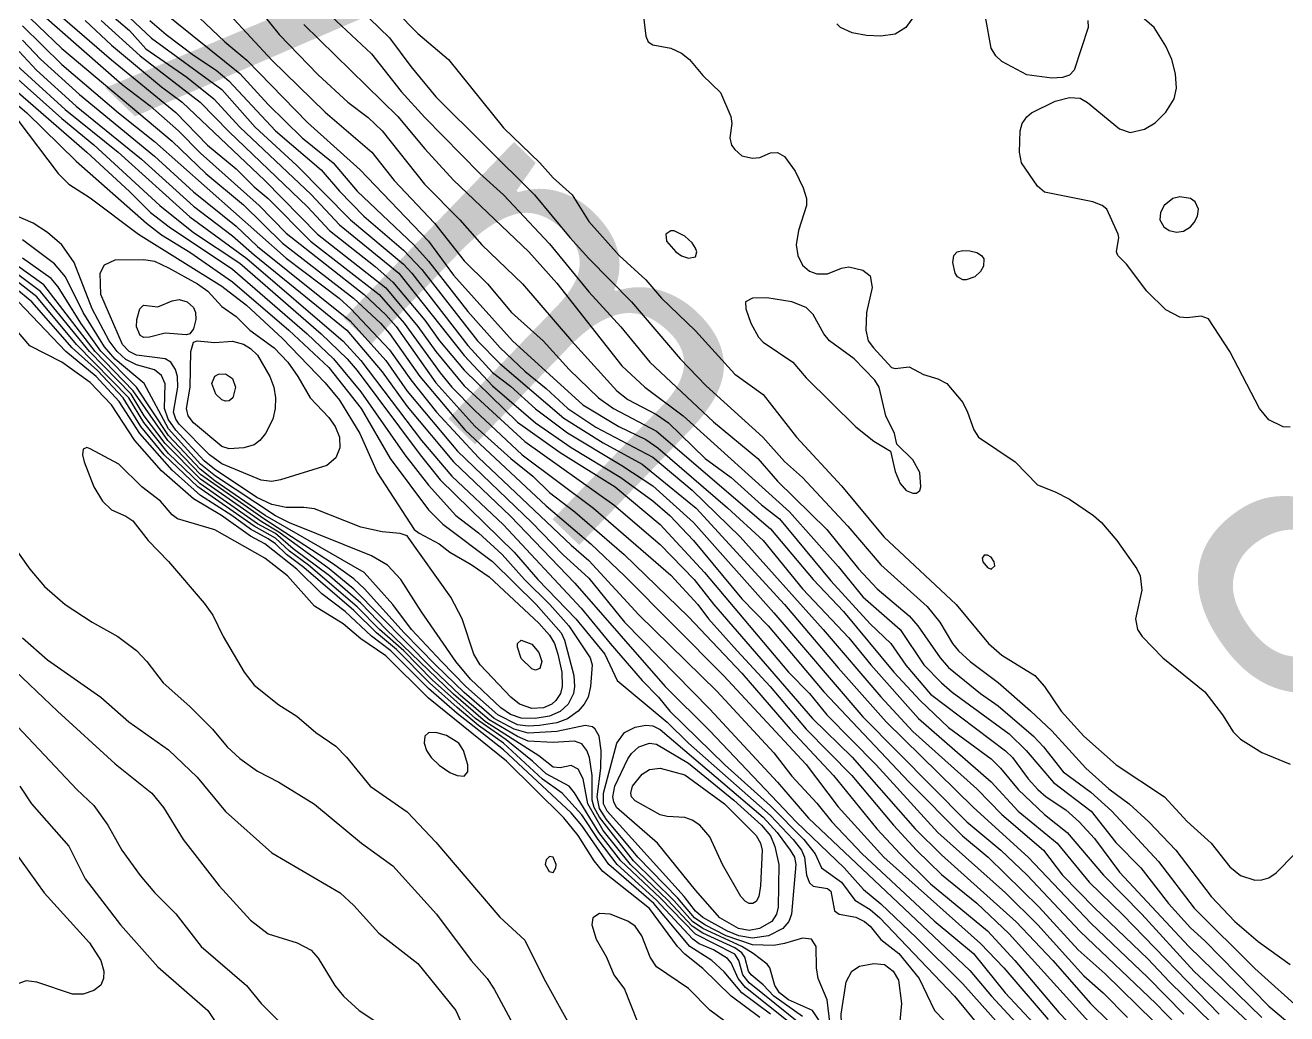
# Model space of a CAD drawing. Extents: x 474277 to 475042, y 254928 to 255625.
# Drawn here: x 474914.33 to 474941.49, y 255335.44 to 255356.73 of the extents above; entities that cross this region are included whole.
import ezdxf

# ---------------------------------------------------------------- set-up
doc = ezdxf.new("R2010")
doc.units = 0
doc.header["$MEASUREMENT"] = 0
doc.layers.add('BaseMapV2_DTM_export_MonNov09090547073261 — entities', color=1, linetype='CONTINUOUS')
doc.styles.get("Standard").update_dxf_attribs({"font": 'romans.shx'})

msp = doc.modelspace()

# ---------------------------------------------------------------- linework, layer by layer
at = {"layer": 'BaseMapV2_DTM_export_MonNov09090547073261 — entities', "color": 15, "linetype": 'Continuous', "true_color": 0xb7484b}
for points in [[(474915.505, 255357.906, 84.5), (474917.047, 255356.449, 84.5), (474918.563, 255355.344, 84.5), (474919.274, 255354.532, 84.5), (474920.174, 255353.706, 84.5), (474921.331, 255352.538, 84.5), (474922.474, 255351.58, 84.5), (474922.65, 255351.388, 84.5), (474923.854, 255349.83, 84.5), (474924.391, 255349.251, 84.5), (474924.774, 255348.959, 84.5), (474925.311, 255348.471, 84.5), (474926.001, 255347.951, 84.5), (474927.176, 255347.248, 84.5), (474927.841, 255346.807, 84.5), (474928.713, 255346.021, 84.5), (474930.448, 255344.073, 84.5), (474932.365, 255341.84, 84.5), (474934.603, 255339.58, 84.5), (474935.33, 255338.967, 84.5), (474935.897, 255338.43, 84.5), (474937.042, 255337.218, 84.5), (474938.674, 255335.669, 84.5), (474939.113, 255335.21, 84.5)], [(474913.579, 255357.698, 86), (474915.113, 255356.223, 86), (474917.49, 255354.23, 86), (474918.212, 255353.535, 86), (474919.023, 255352.862, 86), (474919.867, 255352.038, 86), (474921.393, 255350.851, 86), (474921.976, 255350.315, 86), (474922.167, 255350.09, 86), (474922.82, 255349.164, 86), (474923.79, 255348.014, 86), (474925.541, 255346.379, 86), (474926.505, 255345.561, 86), (474927.229, 255344.871, 86), (474929.36, 255342.724, 86), (474931.138, 255340.81, 86), (474931.828, 255339.903, 86), (474932.812, 255338.813, 86), (474934.895, 255336.954, 86), (474935.401, 255336.436, 86), (474936.352, 255335.323, 86)], [(474914.231, 255357.675, 85.5), (474916.186, 255355.983, 85.5), (474917.567, 255354.85, 85.5), (474918.251, 255354.148, 85.5), (474918.87, 255353.636, 85.5), (474919.253, 255353.249, 85.5), (474919.56, 255352.995, 85.5), (474920.467, 255352.078, 85.5), (474921.946, 255350.928, 85.5), (474922.483, 255350.315, 85.5), (474923.259, 255349.241, 85.5), (474923.511, 255348.934, 85.5), (474924.007, 255348.43, 85.5), (474925.029, 255347.478, 85.5), (474926.561, 255346.327, 85.5), (474928.225, 255344.89, 85.5), (474928.809, 255344.257, 85.5), (474929.041, 255343.95, 85.5), (474929.653, 255343.26, 85.5), (474930.368, 255342.494, 85.5), (474931.138, 255341.575, 85.5), (474932.125, 255340.577, 85.5), (474933.024, 255339.503, 85.5), (474933.515, 255338.969, 85.5), (474934.052, 255338.445, 85.5), (474934.819, 255337.823, 85.5), (474935.509, 255337.163, 85.5), (474937.426, 255335.049, 85.5)], [(474915.153, 255357.829, 84.75), (474916.57, 255356.61, 84.75), (474916.925, 255356.219, 84.75), (474917.805, 255355.605, 84.75), (474918.389, 255355.145, 84.75), (474918.949, 255354.532, 84.75), (474920.48, 255353.086, 84.75), (474921.094, 255352.427, 84.75), (474922.37, 255351.388, 84.75), (474923.777, 255349.617, 84.75), (474924.391, 255348.961, 84.75), (474925.313, 255348.168, 84.75), (474926.078, 255347.634, 84.75), (474927.151, 255346.988, 84.75), (474927.841, 255346.486, 84.75), (474928.203, 255346.174, 84.75), (474928.718, 255345.637, 84.75), (474929.758, 255344.378, 84.75), (474930.326, 255343.797, 84.75), (474931.522, 255342.376, 84.75), (474933.362, 255340.428, 84.75), (474934.505, 255339.273, 84.75), (474935.061, 255338.813, 84.75), (474936.155, 255337.74, 84.75), (474936.999, 255336.82, 84.75), (474937.579, 255336.305, 84.75), (474938.617, 255335.286, 84.75)], [(474918.809, 255357.752, 83.25), (474919.796, 255356.525, 83.25), (474920.634, 255355.66, 83.25), (474921.27, 255355.069, 83.25), (474921.707, 255354.738, 83.25), (474922.014, 255354.455, 83.25), (474922.924, 255353.305, 83.25), (474923.684, 255352.538, 83.25), (474924.156, 255352.001, 83.25), (474925.036, 255351.158, 83.25), (474926.09, 255349.931, 83.25), (474927.066, 255348.858, 83.25), (474927.304, 255348.671, 83.25), (474927.918, 255348.346, 83.25), (474928.178, 255348.168, 83.25), (474928.969, 255347.401, 83.25), (474929.528, 255346.991, 83.25), (474930.178, 255346.404, 83.25), (474930.564, 255346.097, 83.25), (474931.675, 255344.767, 83.25), (474932.518, 255343.843, 83.25), (474932.966, 255343.414, 83.25), (474933.285, 255342.951, 83.25), (474933.822, 255342.327, 83.25), (474935.432, 255341.103, 83.25), (474935.582, 255340.96, 83.25), (474935.921, 255340.5, 83.25), (474936.131, 255340.27, 83.25), (474936.309, 255340.117, 83.25), (474936.736, 255339.832, 83.25), (474937.017, 255339.58, 83.25), (474937.349, 255339.217, 83.25), (474937.886, 255338.494, 83.25), (474939.378, 255336.896, 83.25), (474940.951, 255335.363, 83.25)], [(474918.282, 255357.445, 83.5), (474919.637, 255355.972, 83.5), (474920.787, 255354.854, 83.5), (474921.793, 255353.995, 83.5), (474922.267, 255353.382, 83.5), (474923.137, 255352.462, 83.5), (474923.777, 255351.652, 83.5), (474924.28, 255351.158, 83.5), (474924.8, 255350.545, 83.5), (474925.477, 255349.931, 83.5), (474926.039, 255349.318, 83.5), (474926.671, 255348.704, 83.5), (474926.992, 255348.474, 83.5), (474927.918, 255347.987, 83.5), (474930.372, 255345.886, 83.5), (474931.289, 255344.794, 83.5), (474931.944, 255344.104, 83.5), (474933.026, 255342.8, 83.5), (474933.598, 255342.187, 83.5), (474934.205, 255341.609, 83.5), (474935.125, 255340.933, 83.5), (474935.329, 255340.73, 83.5), (474935.708, 255340.27, 83.5), (474936.276, 255339.737, 83.5), (474936.764, 255339.35, 83.5), (474937.541, 255338.43, 83.5), (474938.367, 255337.586, 83.5), (474939.496, 255336.353, 83.5), (474941.49, 255334.498, 83.5)], [(474921.094, 255357.5, 82.5), (474922.167, 255356.454, 82.5), (474922.627, 255355.835, 82.5), (474923.164, 255355.186, 82.5), (474925.294, 255353.075, 82.5), (474926.054, 255352.155, 82.5), (474926.461, 255351.702, 82.5), (474927.378, 255350.775, 82.5), (474928.427, 255349.548, 82.5), (474928.991, 255348.962, 82.5), (474930.208, 255347.861, 82.5), (474930.678, 255347.337, 82.5), (474931.062, 255346.993, 82.5), (474932.038, 255345.944, 82.5), (474932.749, 255345.113, 82.5), (474933.745, 255344.211, 82.5), (474934.017, 255343.874, 82.5), (474934.293, 255343.414, 82.5), (474934.42, 255343.26, 82.5), (474934.676, 255343.03, 82.5), (474935.279, 255342.575, 82.5), (474935.969, 255341.964, 82.5), (474936.429, 255341.535, 82.5), (474937.162, 255340.73, 82.5), (474937.656, 255340.284, 82.5), (474938.093, 255339.963, 82.5), (474938.518, 255339.58, 82.5), (474939.1, 255338.967, 82.5), (474939.86, 255337.97, 82.5), (474940.368, 255337.433, 82.5), (474940.876, 255336.998, 82.5), (474941.566, 255336.505, 82.5)], [(474921.822, 255357.522, 82.25), (474922.781, 255356.546, 82.25), (474923.442, 255355.989, 82.25), (474924.621, 255354.515, 82.25), (474925.405, 255353.765, 82.25), (474925.694, 255353.444, 82.25), (474926.104, 255353.075, 82.25), (474926.461, 255352.5, 82.25), (474927.113, 255351.771, 82.25), (474927.688, 255351.246, 82.25), (474928.026, 255350.851, 82.25), (474928.761, 255350.146, 82.25), (474929.605, 255349.216, 82.25), (474930.218, 255348.779, 82.25), (474930.934, 255347.861, 82.25), (474931.905, 255346.809, 82.25), (474932.812, 255345.714, 82.25), (474934.371, 255344.257, 82.25), (474935.069, 255343.414, 82.25), (474935.355, 255343.163, 82.25), (474936.062, 255342.724, 82.25), (474936.275, 255342.494, 82.25), (474936.63, 255341.957, 82.25), (474937.119, 255341.42, 82.25), (474937.818, 255340.807, 82.25), (474938.859, 255340.117, 82.25), (474939.343, 255339.582, 82.25), (474939.864, 255339.12, 82.25), (474940.263, 255338.609, 82.25), (474940.493, 255338.419, 82.25), (474940.8, 255338.321, 82.25), (474940.953, 255338.325, 82.25), (474941.106, 255338.373, 82.25), (474941.26, 255338.481, 82.25), (474941.664, 255338.89, 82.25)], [(474917.26, 255357.042, 84), (474918.947, 255355.689, 84), (474919.56, 255355.02, 84), (474920.286, 255354.302, 84), (474920.954, 255353.765, 84), (474921.477, 255353.157, 84), (474922.696, 255352.001, 84), (474923.011, 255351.646, 84), (474923.854, 255350.562, 84), (474924.553, 255349.778, 84), (474925.081, 255349.277, 84), (474925.541, 255348.908, 84), (474926.01, 255348.474, 84), (474926.614, 255348.075, 84), (474927.841, 255347.427, 84), (474928.685, 255346.719, 84), (474929.719, 255345.714, 84), (474931.51, 255343.72, 84), (474932.749, 255342.271, 84), (474933.439, 255341.522, 84), (474934.819, 255340.286, 84), (474935.357, 255339.733, 84), (474936.252, 255338.967, 84), (474936.662, 255338.43, 84), (474937.349, 255337.723, 84), (474938.499, 255336.628, 84), (474938.967, 255336.129, 84), (474940.186, 255334.938, 84)], [(474917.656, 255357.292, 83.75), (474918.627, 255356.372, 83.75), (474919.1, 255355.973, 83.75), (474920.404, 255354.634, 83.75), (474921.536, 255353.612, 83.75), (474923.013, 255352.078, 83.75), (474923.547, 255351.347, 83.75), (474924.819, 255349.931, 83.75), (474926.336, 255348.551, 83.75), (474927.105, 255348.091, 83.75), (474927.688, 255347.805, 83.75), (474927.947, 255347.631, 83.75), (474929.451, 255346.34, 83.75), (474930.214, 255345.637, 83.75), (474931.062, 255344.591, 83.75), (474932.058, 255343.538, 83.75), (474932.532, 255342.954, 83.75), (474933.561, 255341.804, 83.75), (474935.125, 255340.44, 83.75), (474935.708, 255339.81, 83.75), (474936.543, 255339.12, 83.75), (474937.235, 255338.276, 83.75), (474937.962, 255337.574, 83.75), (474940.032, 255335.439, 83.75)], [(474920.595, 255357.215, 82.75), (474921.784, 255356.108, 82.75), (474922.419, 255355.299, 82.75), (474922.934, 255354.737, 82.75), (474924.115, 255353.535, 82.75), (474924.621, 255353.075, 82.75), (474925.618, 255352.022, 82.75), (474926.461, 255350.984, 82.75), (474927.151, 255350.237, 82.75), (474927.773, 255349.471, 82.75), (474929.145, 255348.188, 82.75), (474930.098, 255347.401, 82.75), (474930.525, 255346.912, 82.75), (474931.584, 255345.867, 82.75), (474932.267, 255345.024, 82.75), (474932.672, 255344.594, 82.75), (474933.362, 255344.009, 82.75), (474933.549, 255343.797, 82.75), (474934.027, 255343.107, 82.75), (474934.205, 255342.897, 82.75), (474934.893, 255342.34, 82.75), (474935.279, 255342.074, 82.75), (474936.036, 255341.42, 82.75), (474936.254, 255341.19, 82.75), (474936.673, 255340.653, 82.75), (474937.272, 255340.213, 82.75), (474937.721, 255339.81, 82.75), (474938.729, 255338.72, 82.75), (474939.496, 255337.717, 82.75), (474940.8, 255336.422, 82.75), (474941.873, 255335.455, 82.75)], [(474927.602, 255357.215, 82), (474927.688, 255356.488, 82), (474927.736, 255356.372, 82), (474927.841, 255356.302, 82), (474928.225, 255356.235, 82), (474928.455, 255356.128, 82), (474928.627, 255355.989, 82), (474928.915, 255355.647, 82), (474929.298, 255355.282, 82), (474929.519, 255354.762, 82), (474929.541, 255354.608, 82), (474929.497, 255354.302, 82), (474929.537, 255354.148, 82), (474929.605, 255354.048, 82), (474929.758, 255353.918, 82), (474929.988, 255353.862, 82), (474930.142, 255353.881, 82), (474930.372, 255353.979, 82), (474930.525, 255353.984, 82), (474930.678, 255353.902, 82), (474930.908, 255353.582, 82), (474931.08, 255353.228, 82), (474931.15, 255352.998, 82), (474931.149, 255352.845, 82), (474930.98, 255352.308, 82), (474930.929, 255352.001, 82), (474930.959, 255351.771, 82), (474931.062, 255351.562, 82), (474931.215, 255351.432, 82), (474931.368, 255351.377, 82), (474931.598, 255351.377, 82), (474931.905, 255351.5, 82), (474932.058, 255351.527, 82), (474932.365, 255351.456, 82), (474932.518, 255351.334, 82), (474932.566, 255351.081, 82), (474932.439, 255350.545, 82), (474932.427, 255350.161, 82), (474932.479, 255349.931, 82), (474932.588, 255349.778, 82), (474932.979, 255349.357, 82), (474933.055, 255349.339, 82), (474933.362, 255349.373, 82), (474933.669, 255349.206, 82), (474933.975, 255349.117, 82), (474934.172, 255349.011, 82), (474934.512, 255348.608, 82), (474934.617, 255348.398, 82), (474934.749, 255348.014, 82), (474934.851, 255347.861, 82), (474935.642, 255347.324, 82), (474936.122, 255346.831, 82), (474936.506, 255346.682, 82), (474936.812, 255346.524, 82), (474937.329, 255346.174, 82), (474937.5, 255346.021, 82), (474937.83, 255345.637, 82), (474938.26, 255345.024, 82), (474938.334, 255344.871, 82), (474938.367, 255344.564, 82), (474938.235, 255343.95, 82), (474938.278, 255343.72, 82), (474938.379, 255343.567, 82), (474938.823, 255343.107, 82), (474939.726, 255342.375, 82), (474940.107, 255341.88, 82), (474940.339, 255341.517, 82), (474940.493, 255341.355, 82), (474940.953, 255341.067, 82), (474941.566, 255340.815, 82)], [(474914.66, 255356.985, 85.75), (474916.415, 255355.452, 85.75), (474917.02, 255354.992, 85.75), (474917.63, 255354.455, 85.75), (474918.103, 255353.97, 85.75), (474919.367, 255352.845, 85.75), (474919.944, 255352.251, 85.75), (474921.621, 255350.928, 85.75), (474922.091, 255350.493, 85.75), (474922.315, 255350.238, 85.75), (474923.164, 255349.03, 85.75), (474924.007, 255348.097, 85.75), (474924.781, 255347.401, 85.75), (474925.255, 255347.018, 85.75), (474925.618, 255346.67, 85.75), (474926.161, 255346.251, 85.75), (474927.225, 255345.331, 85.75), (474928.608, 255343.99, 85.75), (474929.758, 255342.775, 85.75), (474930.795, 255341.573, 85.75), (474931.73, 255340.577, 85.75), (474932.666, 255339.427, 85.75), (474933.163, 255338.89, 85.75), (474933.822, 255338.243, 85.75), (474935.049, 255337.227, 85.75), (474935.637, 255336.59, 85.75), (474936.582, 255335.473, 85.75), (474937.349, 255334.673, 85.75)], [(474915.615, 255356.832, 85.25), (474916.186, 255356.301, 85.25), (474917.26, 255355.398, 85.25), (474917.703, 255355.069, 85.25), (474919.489, 255353.382, 85.25), (474920.62, 255352.231, 85.25), (474922.091, 255351.07, 85.25), (474922.783, 255350.238, 85.25), (474923.17, 255349.701, 85.25), (474923.777, 255348.966, 85.25), (474925.081, 255347.766, 85.25), (474927.002, 255346.404, 85.25), (474927.995, 255345.55, 85.25), (474928.728, 255344.794, 85.25), (474929.145, 255344.265, 85.25), (474931.28, 255341.804, 85.25), (474932.135, 255340.967, 85.25), (474933.487, 255339.427, 85.25), (474934.052, 255338.87, 85.25), (474935.662, 255337.426, 85.25), (474936.454, 255336.59, 85.25), (474937.263, 255335.669, 85.25), (474937.656, 255335.28, 85.25)], [(474915.958, 255356.832, 85), (474916.8, 255356.069, 85), (474918.096, 255355.069, 85), (474918.717, 255354.432, 85), (474920.404, 255352.818, 85), (474920.876, 255352.308, 85), (474921.86, 255351.535, 85), (474922.244, 255351.192, 85), (474922.934, 255350.377, 85), (474923.246, 255349.931, 85), (474923.777, 255349.304, 85), (474924.928, 255348.183, 85), (474925.848, 255347.525, 85), (474927.029, 255346.787, 85), (474927.995, 255345.979, 85), (474928.955, 255344.947, 85), (474930.764, 255342.8, 85), (474931.215, 255342.339, 85), (474931.586, 255341.88, 85), (474932.651, 255340.807, 85), (474933.973, 255339.35, 85), (474935.435, 255338.046, 85), (474936.132, 255337.356, 85), (474937.119, 255336.261, 85), (474937.534, 255335.899, 85), (474938.063, 255335.363, 85)], [(474917.011, 255356.832, 84.25), (474917.361, 255356.525, 84.25), (474917.95, 255356.08, 84.25), (474918.437, 255355.759, 84.25), (474918.714, 255355.529, 84.25), (474919.717, 255354.455, 84.25), (474920.702, 255353.612, 84.25), (474921.095, 255353.152, 84.25), (474921.617, 255352.615, 84.25), (474922.474, 255351.884, 84.25), (474922.863, 255351.465, 84.25), (474924.064, 255349.931, 84.25), (474924.544, 255349.441, 84.25), (474925.924, 255348.269, 84.25), (474926.768, 255347.734, 84.25), (474927.611, 255347.279, 84.25), (474928.776, 255346.327, 84.25), (474930.676, 255344.257, 84.25), (474931.828, 255342.891, 84.25), (474932.863, 255341.727, 84.25), (474934.742, 255339.889, 84.25), (474935.925, 255338.813, 84.25), (474937.272, 255337.398, 84.25), (474938.499, 255336.225, 84.25), (474939.271, 255335.439, 84.25)], [(474933.508, 255356.985, 82), (474933.284, 255356.679, 82), (474933.055, 255356.536, 82), (474932.749, 255356.49, 82), (474932.442, 255356.503, 82), (474932.135, 255356.563, 82), (474931.881, 255356.679, 82), (474931.801, 255356.755, 82)], [(474937.209, 255356.832, 82), (474937.214, 255356.679, 82), (474936.915, 255355.759, 82), (474936.812, 255355.653, 82), (474936.659, 255355.599, 82), (474936.429, 255355.588, 82), (474935.892, 255355.659, 82), (474935.355, 255355.944, 82), (474935.224, 255356.065, 82), (474935.125, 255356.23, 82), (474935, 255356.909, 82)], [(474941.566, 255348.073, 82), (474941.413, 255348.081, 82), (474941.106, 255348.228, 82), (474940.905, 255348.474, 82), (474940.263, 255349.705, 82), (474939.803, 255350.404, 82), (474939.649, 255350.465, 82), (474939.343, 255350.43, 82), (474939.189, 255350.445, 82), (474938.883, 255350.601, 82), (474938.477, 255351.005, 82), (474938.039, 255351.585, 82), (474937.855, 255351.771, 82), (474937.821, 255351.848, 82), (474937.872, 255352.155, 82), (474937.86, 255352.231, 82), (474937.613, 255352.768, 82), (474937.512, 255352.845, 82), (474937.311, 255352.922, 82), (474936.276, 255353.135, 82), (474936.122, 255353.26, 82), (474935.777, 255353.765, 82), (474935.735, 255353.995, 82), (474935.752, 255354.455, 82), (474935.791, 255354.608, 82), (474935.892, 255354.754, 82), (474935.992, 255354.838, 82), (474936.506, 255355.091, 82), (474936.812, 255355.169, 82), (474937.042, 255355.153, 82), (474937.196, 255355.06, 82), (474937.886, 255354.493, 82), (474938.116, 255354.419, 82), (474938.423, 255354.49, 82), (474938.653, 255354.626, 82), (474938.883, 255354.852, 82), (474939.068, 255355.145, 82), (474939.112, 255355.375, 82), (474939.092, 255355.682, 82), (474939.012, 255355.989, 82), (474938.883, 255356.276, 82), (474938.634, 255356.679, 82), (474938.269, 255356.995, 82)], [(474914.27, 255356.713, 86.25), (474915.113, 255355.884, 86.25), (474916.336, 255354.838, 86.25), (474917.107, 255354.221, 86.25), (474919.944, 255351.715, 86.25), (474921.088, 255350.851, 86.25), (474921.339, 255350.621, 86.25), (474922.167, 255349.74, 86.25), (474922.627, 255349.094, 86.25), (474923.184, 255348.398, 86.25), (474924.084, 255347.418, 86.25), (474926.078, 255345.531, 86.25), (474926.461, 255345.204, 86.25), (474927.535, 255344.032, 86.25), (474929.221, 255342.392, 86.25), (474930.448, 255341.062, 86.25), (474930.832, 255340.562, 86.25), (474931.368, 255339.981, 86.25), (474931.693, 255339.58, 86.25), (474932.346, 255338.89, 86.25), (474933.899, 255337.449, 86.25), (474934.742, 255336.741, 86.25), (474935.427, 255335.899, 86.25), (474936.659, 255334.572, 86.25)], [(474920.327, 255356.741, 83), (474922.35, 255354.762, 83), (474922.934, 255354.063, 83), (474923.547, 255353.394, 83), (474925.173, 255351.848, 83), (474925.771, 255351.171, 83), (474927.176, 255349.394, 83), (474927.669, 255348.934, 83), (474928.492, 255348.321, 83), (474930.782, 255346.251, 83), (474931.828, 255345.075, 83), (474932.365, 255344.424, 83), (474933.168, 255343.72, 83), (474933.676, 255342.954, 83), (474934.052, 255342.567, 83), (474934.282, 255342.367, 83), (474935.509, 255341.469, 83), (474935.877, 255341.113, 83), (474936.464, 255340.423, 83), (474937.276, 255339.81, 83), (474937.809, 255339.134, 83), (474938.344, 255338.583, 83), (474938.946, 255337.816, 83), (474939.419, 255337.292, 83), (474939.726, 255337.018, 83), (474941.106, 255335.607, 83), (474941.643, 255335.155, 83)], [(474913.43, 255356.219, 87.25), (474915.113, 255354.721, 87.25), (474915.803, 255354.153, 87.25), (474917.227, 255352.845, 87.25), (474917.95, 255352.263, 87.25), (474918.947, 255351.603, 87.25), (474920.696, 255350.085, 87.25), (474921.255, 255349.548, 87.25), (474921.477, 255349.295, 87.25), (474922.827, 255347.478, 87.25), (474923.26, 255346.941, 87.25), (474924.851, 255345.381, 87.25), (474925.364, 255344.794, 87.25), (474926.185, 255343.95, 87.25), (474926.805, 255343.184, 87.25), (474927.074, 255342.617, 87.25), (474928.148, 255341.721, 87.25), (474928.605, 255341.267, 87.25), (474930.372, 255339.71, 87.25), (474930.86, 255339.197, 87.25), (474931.041, 255338.967, 87.25), (474931.108, 255338.813, 87.25), (474931.152, 255338.43, 87.25), (474931.215, 255338.261, 87.25), (474931.292, 255338.192, 87.25), (474931.598, 255338.142, 87.25), (474931.675, 255338.085, 87.25), (474931.752, 255337.661, 87.25), (474931.849, 255337.586, 87.25), (474932.212, 255337.523, 87.25), (474932.398, 255337.433, 87.25), (474932.518, 255337.333, 87.25), (474932.749, 255337.044, 87.25), (474933.136, 255336.743, 87.25), (474933.578, 255336.206, 87.25), (474933.907, 255335.516, 87.25), (474935.279, 255334.091, 87.25)], [(474913.733, 255356.234, 87), (474915.19, 255354.913, 87), (474916.325, 255353.995, 87), (474917.873, 255352.604, 87), (474919.1, 255351.704, 87), (474921.17, 255349.925, 87), (474921.554, 255349.512, 87), (474922.857, 255347.788, 87), (474923.512, 255347.018, 87), (474924.621, 255345.971, 87), (474926.294, 255344.18, 87), (474926.919, 255343.414, 87), (474927.611, 255342.622, 87), (474927.963, 255342.264, 87), (474928.208, 255341.957, 87), (474929.387, 255340.807, 87), (474930.372, 255339.919, 87), (474931.094, 255339.197, 87), (474931.332, 255338.89, 87), (474931.471, 255338.583, 87), (474931.899, 255338.276, 87), (474932.191, 255337.893, 87), (474932.518, 255337.688, 87), (474932.726, 255337.51, 87), (474934.332, 255335.823, 87), (474934.906, 255335.133, 87)], [(474914.27, 255356.405, 86.5), (474914.653, 255355.996, 86.5), (474915.496, 255355.238, 86.5), (474917.107, 255353.909, 86.5), (474917.95, 255353.142, 86.5), (474918.87, 255352.398, 86.5), (474919.33, 255351.964, 86.5), (474921.324, 255350.364, 86.5), (474922.091, 255349.51, 86.5), (474922.551, 255348.847, 86.5), (474923.634, 255347.554, 86.5), (474925.235, 255346.021, 86.5), (474925.899, 255345.331, 86.5), (474926.461, 255344.823, 86.5), (474927.228, 255343.876, 86.5), (474929.068, 255342.002, 86.5), (474930.525, 255340.433, 86.5), (474931.194, 255339.657, 86.5), (474934.665, 255336.379, 86.5), (474935.134, 255335.823, 86.5), (474936.978, 255333.829, 86.5)], [(474913.119, 255356.189, 87.5), (474915.65, 255353.992, 87.5), (474916.57, 255353.147, 87.5), (474917.021, 255352.692, 87.5), (474917.427, 255352.385, 87.5), (474918.793, 255351.472, 87.5), (474920.394, 255350.085, 87.5), (474920.965, 255349.548, 87.5), (474921.554, 255348.837, 87.5), (474922.501, 255347.478, 87.5), (474923.011, 255346.826, 87.5), (474923.595, 255346.174, 87.5), (474924.084, 255345.796, 87.5), (474924.593, 255345.331, 87.5), (474925.076, 255344.794, 87.5), (474925.623, 255344.257, 87.5), (474926.032, 255343.797, 87.5), (474926.49, 255343.107, 87.5), (474926.532, 255342.954, 87.5), (474926.495, 255342.494, 87.5), (474926.444, 255342.264, 87.5), (474926.365, 255342.11, 87.5), (474926.23, 255341.957, 87.5), (474926.001, 255341.797, 87.5), (474925.771, 255341.707, 87.5), (474925.402, 255341.65, 87.5)], [(474914.193, 255356.161, 86.75), (474914.566, 255355.759, 86.75), (474915.42, 255354.986, 86.75), (474916.829, 255353.842, 86.75), (474917.95, 255352.828, 86.75), (474918.793, 255352.193, 86.75), (474919.253, 255351.781, 86.75), (474921.254, 255350.161, 86.75), (474922.014, 255349.267, 86.75), (474922.551, 255348.521, 86.75), (474923.547, 255347.325, 86.75), (474924.774, 255346.155, 86.75), (474926.157, 255344.717, 86.75), (474928.106, 255342.494, 86.75), (474929.068, 255341.538, 86.75), (474930.929, 255339.58, 86.75), (474931.961, 255338.583, 86.75), (474932.377, 255338.123, 86.75), (474932.749, 255337.811, 86.75), (474933.515, 255337.083, 86.75), (474934.512, 255336.088, 86.75), (474936.122, 255334.291, 86.75)], [(474913.349, 255355.704, 87.75), (474914.364, 255354.838, 87.75), (474915.42, 255353.798, 87.75), (474916.939, 255352.462, 87.75), (474917.26, 255352.216, 87.75), (474917.873, 255351.838, 87.75), (474918.793, 255351.205, 87.75), (474920.005, 255350.161, 87.75), (474920.864, 255349.355, 87.75), (474921.558, 255348.474, 87.75), (474922.187, 255347.401, 87.75), (474923.011, 255346.291, 87.75), (474923.317, 255345.987, 87.75), (474924.391, 255345.184, 87.75), (474925.325, 255344.257, 87.75), (474925.867, 255343.644, 87.75), (474925.938, 255343.49, 87.75), (474926.137, 255342.724, 87.75), (474926.155, 255342.494, 87.75), (474926.131, 255342.34, 87.75), (474926.018, 255342.11, 87.75), (474925.848, 255341.952, 87.75), (474925.618, 255341.854, 87.75), (474925.304, 255341.804, 87.75)], [(474914.17, 255354.685, 88), (474915.034, 255353.535, 88), (474915.265, 255353.305, 88), (474915.726, 255353.013, 88), (474916.765, 255352.231, 88), (474918.563, 255351.107, 88), (474919.091, 255350.698, 88), (474919.867, 255349.979, 88), (474920.787, 255349.029, 88), (474921.094, 255348.655, 88), (474921.533, 255347.938, 88), (474921.904, 255347.094, 88), (474922.704, 255345.874, 88), (474922.809, 255345.791, 88), (474923.241, 255345.564, 88), (474923.471, 255345.379, 88), (474923.931, 255345.119, 88), (474924.314, 255344.852, 88), (474925.388, 255343.857, 88), (474925.618, 255343.599, 88), (474925.722, 255343.414, 88), (474925.791, 255343.184, 88), (474925.877, 255342.8, 88), (474925.889, 255342.494, 88), (474925.851, 255342.34, 88), (474925.753, 255342.187, 88), (474925.662, 255342.11, 88), (474925.487, 255342.034, 88)], [(474939.266, 255352.293, 82), (474939.414, 255352.385, 82), (474939.496, 255352.479, 82), (474939.568, 255352.615, 82), (474939.588, 255352.768, 82), (474939.52, 255352.922, 82), (474939.419, 255352.996, 82), (474939.189, 255353.035, 82), (474939.036, 255352.995, 82), (474938.853, 255352.845, 82), (474938.768, 255352.692, 82), (474938.758, 255352.538, 82), (474938.846, 255352.385, 82), (474938.959, 255352.306, 82), (474939.113, 255352.27, 82), (474939.266, 255352.293, 82)], [(474925.487, 255342.034, 88), (474925.234, 255342.016, 88), (474924.97, 255342.11, 88), (474924.781, 255342.264, 88), (474924.124, 255342.954, 88), (474923.987, 255343.184, 88), (474923.733, 255343.95, 88), (474923.492, 255344.411, 88), (474922.551, 255345.731, 88), (474922.397, 255345.784, 88), (474922.014, 255345.818, 88), (474921.554, 255345.924, 88), (474920.557, 255346.312, 88), (474920.327, 255346.347, 88), (474919.944, 255346.344, 88), (474919.637, 255346.409, 88), (474919.314, 255346.557, 88), (474918.4, 255347.171, 88), (474918.18, 255347.35, 88), (474917.567, 255348.008, 88), (474917.403, 255348.244, 88), (474917.327, 255348.474, 88), (474917.337, 255349.008, 88), (474917.26, 255349.183, 88), (474917.107, 255349.306, 88), (474916.723, 255349.415, 88), (474916.493, 255349.53, 88), (474916.304, 255349.701, 88), (474916.136, 255349.931, 88), (474915.766, 255350.621, 88), (474915.382, 255351.618, 88), (474915.113, 255352, 88), (474914.806, 255352.267, 88), (474914.5, 255352.462, 88), (474913.579, 255352.861, 88)], [(474928.761, 255351.74, 82), (474928.785, 255351.848, 82), (474928.761, 255351.925, 82), (474928.685, 255352.044, 82), (474928.531, 255352.186, 82), (474928.301, 255352.297, 82), (474928.225, 255352.297, 82), (474928.117, 255352.231, 82), (474928.134, 255352.078, 82), (474928.335, 255351.848, 82), (474928.455, 255351.765, 82), (474928.608, 255351.711, 82), (474928.761, 255351.74, 82)], [(474925.304, 255341.804, 87.75), (474925.004, 255341.807, 87.75), (474924.774, 255341.886, 87.75), (474924.567, 255342.034, 87.75), (474923.917, 255342.647, 87.75), (474923.598, 255343.03, 87.75), (474922.857, 255344.096, 87.75), (474922.412, 255344.794, 87.75), (474922.127, 255345.101, 87.75), (474921.784, 255345.304, 87.75), (474920.02, 255346.015, 87.75), (474919.714, 255346.165, 87.75), (474918.425, 255347.018, 87.75), (474918.103, 255347.277, 87.75), (474917.413, 255348.039, 87.75), (474916.884, 255349.011, 87.75), (474916.263, 255349.535, 87.75), (474916.033, 255349.805, 87.75), (474915.576, 255350.545, 87.75), (474915.193, 255351.311, 87.75), (474914.96, 255351.591, 87.75), (474914.27, 255352.106, 87.75)], [(474934.771, 255351.311, 82), (474934.589, 255351.246, 82), (474934.512, 255351.247, 82), (474934.399, 255351.311, 82), (474934.353, 255351.388, 82), (474934.299, 255351.618, 82), (474934.32, 255351.771, 82), (474934.391, 255351.848, 82), (474934.512, 255351.88, 82), (474934.665, 255351.873, 82), (474934.819, 255351.833, 82), (474934.916, 255351.771, 82), (474934.966, 255351.695, 82), (474934.961, 255351.541, 82), (474934.895, 255351.422, 82), (474934.771, 255351.311, 82)], [(474925.402, 255341.65, 87.5), (474925.158, 255341.637, 87.5), (474924.928, 255341.667, 87.5), (474924.504, 255341.88, 87.5), (474923.811, 255342.494, 87.5), (474923.286, 255343.03, 87.5), (474922.641, 255343.72, 87.5), (474922.244, 255344.259, 87.5), (474921.624, 255344.947, 87.5), (474919.494, 255346.174, 87.5), (474918.41, 255346.919, 87.5), (474918.091, 255347.171, 87.5), (474917.413, 255347.893, 87.5), (474916.721, 255348.934, 87.5), (474915.956, 255349.707, 87.5), (474915.521, 255350.315, 87.5), (474915.036, 255351.092, 87.5), (474914.883, 255351.277, 87.5), (474914.27, 255351.709, 87.5)], [(474919.82, 255346.941, 88.25), (474919.637, 255346.907, 88.25), (474919.407, 255346.933, 88.25), (474918.563, 255347.282, 88.25), (474918.291, 255347.478, 88.25), (474917.643, 255348.138, 88.25), (474917.567, 255348.247, 88.25), (474917.517, 255348.398, 88.25), (474917.614, 255348.934, 88.25), (474917.604, 255349.164, 88.25), (474917.563, 255349.318, 88.25), (474917.462, 255349.471, 88.25), (474917.343, 255349.548, 88.25), (474916.723, 255349.62, 88.25), (474916.563, 255349.701, 88.25), (474916.418, 255349.855, 88.25), (474915.957, 255350.928, 88.25), (474915.943, 255351.388, 88.25), (474916.033, 255351.569, 88.25), (474916.263, 255351.677, 88.25), (474916.877, 255351.686, 88.25), (474917.107, 255351.646, 88.25), (474917.413, 255351.504, 88.25), (474918.036, 255351.158, 88.25), (474918.255, 255351.005, 88.25), (474918.563, 255350.672, 88.25), (474918.87, 255350.453, 88.25), (474919.163, 255350.161, 88.25), (474919.69, 255349.778, 88.25), (474919.981, 255349.471, 88.25), (474920.197, 255349.164, 88.25), (474920.464, 255348.704, 88.25), (474920.864, 255348.282, 88.25), (474920.999, 255348.091, 88.25), (474921.091, 255347.861, 88.25), (474921.103, 255347.631, 88.25), (474921.017, 255347.415, 88.25), (474920.817, 255347.248, 88.25), (474919.82, 255346.941, 88.25)], [(474931.606, 255334.749, 86.5), (474929.911, 255336.113, 86.5), (474929.776, 255336.283, 86.5), (474929.691, 255336.59, 86.5), (474929.605, 255336.726, 86.5), (474928.761, 255337.155, 86.5), (474927.995, 255337.94, 86.5), (474927.151, 255338.736, 86.5), (474926.675, 255339.35, 86.5), (474926.154, 255340.204, 86.5), (474926.041, 255340.347, 86.5), (474925.541, 255340.608, 86.5), (474925.25, 255340.883, 86.5), (474924.679, 255341.343, 86.5), (474924.023, 255341.804, 86.5), (474923.087, 255342.636, 86.5), (474922.476, 255343.26, 86.5), (474921.956, 255343.72, 86.5), (474921.477, 255344.207, 86.5), (474920.426, 255345.101, 86.5), (474920.02, 255345.401, 86.5), (474919.714, 255345.686, 86.5), (474919.253, 255345.942, 86.5), (474918.041, 255346.787, 86.5), (474917.32, 255347.478, 86.5), (474916.819, 255348.091, 86.5), (474916.433, 255348.704, 86.5), (474915.88, 255349.297, 86.5), (474915.336, 255349.778, 86.5), (474914.467, 255350.775, 86.5), (474913.733, 255351.371, 86.5)], [(474931.062, 255335.389, 86.75), (474930.443, 255335.823, 86.75), (474930.218, 255336.066, 86.75), (474929.956, 255336.283, 86.75), (474929.903, 255336.36, 86.75), (474929.824, 255336.666, 86.75), (474929.758, 255336.757, 86.75), (474929.605, 255336.862, 86.75), (474928.915, 255337.178, 86.75), (474928.685, 255337.334, 86.75), (474928.16, 255337.893, 86.75), (474927.358, 255338.66, 86.75), (474926.768, 255339.389, 86.75), (474926.443, 255339.963, 86.75), (474926.338, 255340.5, 86.75), (474926.231, 255340.712, 86.75), (474926.078, 255340.79, 86.75), (474925.848, 255340.742, 86.75), (474925.694, 255340.756, 86.75), (474925.388, 255340.997, 86.75), (474924.237, 255341.729, 86.75), (474923.547, 255342.325, 86.75), (474922.099, 255343.72, 86.75), (474921.554, 255344.284, 86.75), (474920.878, 255344.871, 86.75), (474920.097, 255345.457, 86.75), (474919.714, 255345.784, 86.75), (474919.33, 255345.996, 86.75), (474918.085, 255346.864, 86.75), (474917.413, 255347.507, 86.75), (474916.877, 255348.175, 86.75), (474916.556, 255348.704, 86.75), (474915.431, 255349.855, 86.75), (474914.576, 255350.877, 86.75), (474913.886, 255351.415, 86.75)], [(474931.53, 255335.133, 87), (474931.279, 255335.516, 87), (474930.762, 255335.746, 87), (474930.565, 255335.899, 87), (474930.468, 255336.053, 87), (474930.358, 255336.436, 87), (474930.301, 255336.513, 87), (474930, 255336.743, 87), (474929.755, 255336.896, 87), (474928.915, 255337.279, 87), (474928.693, 255337.433, 87), (474928.301, 255337.875, 87), (474927.426, 255338.736, 87), (474926.691, 255339.678, 87), (474926.58, 255339.887, 87), (474926.535, 255340.04, 87), (474926.535, 255340.577, 87), (474926.478, 255340.96, 87), (474926.42, 255341.113, 87), (474926.308, 255341.253, 87), (474926.154, 255341.312, 87), (474925.694, 255341.283, 87), (474925.158, 255341.311, 87), (474924.928, 255341.415, 87), (474924.314, 255341.773, 87), (474923.701, 255342.3, 87), (474923.092, 255342.877, 87), (474921.4, 255344.589, 87), (474920.871, 255345.024, 87), (474919.79, 255345.815, 87), (474919.407, 255346.041, 87), (474918.103, 255346.954, 87), (474917.337, 255347.724, 87), (474916.888, 255348.321, 87), (474916.604, 255348.781, 87), (474915.712, 255349.701, 87), (474914.653, 255350.996, 87), (474914.021, 255351.465, 87)], [(474931.658, 255335.209, 87.25), (474931.594, 255335.746, 87.25), (474931.402, 255336.206, 87.25), (474931.364, 255336.436, 87.25), (474931.355, 255336.896, 87.25), (474931.255, 255337.05, 87.25), (474931.062, 255337.07, 87.25), (474930.678, 255336.954, 87.25), (474930.448, 255336.917, 87.25), (474929.988, 255336.929, 87.25), (474929.42, 255337.126, 87.25), (474928.959, 255337.356, 87.25), (474928.738, 255337.51, 87.25), (474928.378, 255337.935, 87.25), (474927.517, 255338.813, 87.25), (474926.844, 255339.629, 87.25), (474926.691, 255339.863, 87.25), (474926.639, 255340.117, 87.25), (474926.723, 255340.73, 87.25), (474926.73, 255341.113, 87.25), (474926.682, 255341.42, 87.25), (474926.597, 255341.573, 87.25), (474926.538, 255341.619, 87.25), (474926.384, 255341.65, 87.25), (474925.771, 255341.521, 87.25), (474925.158, 255341.485, 87.25), (474924.851, 255341.574, 87.25), (474924.426, 255341.804, 87.25), (474923.777, 255342.361, 87.25), (474923.163, 255342.954, 87.25), (474922.487, 255343.644, 87.25), (474921.63, 255344.595, 87.25), (474921.4, 255344.808, 87.25), (474920.94, 255345.141, 87.25), (474919.462, 255346.097, 87.25), (474918.103, 255347.055, 87.25), (474917.394, 255347.784, 87.25), (474916.653, 255348.858, 87.25), (474915.834, 255349.701, 87.25), (474914.73, 255351.141, 87.25), (474914.116, 255351.573, 87.25)], [(474917.001, 255350.008, 88.5), (474916.877, 255350.001, 88.5), (474916.8, 255350.048, 88.5), (474916.723, 255350.23, 88.5), (474916.731, 255350.391, 88.5), (474916.792, 255350.621, 88.5), (474916.871, 255350.698, 88.5), (474917.183, 255350.665, 88.5), (474917.49, 255350.794, 88.5), (474917.643, 255350.823, 88.5), (474917.814, 255350.775, 88.5), (474917.95, 255350.648, 88.5), (474917.994, 255350.545, 88.5), (474918.003, 255350.391, 88.5), (474917.95, 255350.193, 88.5), (474917.873, 255350.086, 88.5), (474917.797, 255350.061, 88.5), (474917.337, 255350.097, 88.5), (474917.001, 255350.008, 88.5)], [(474933.515, 255346.656, 82), (474933.589, 255346.711, 82), (474933.61, 255346.787, 82), (474933.586, 255347.094, 82), (474933.439, 255347.369, 82), (474933.096, 255347.708, 82), (474933.043, 255347.938, 82), (474932.857, 255348.321, 82), (474932.711, 255348.934, 82), (474932.617, 255349.088, 82), (474932.173, 255349.548, 82), (474931.646, 255349.931, 82), (474931.522, 255350.086, 82), (474931.292, 255350.496, 82), (474931.138, 255350.652, 82), (474930.832, 255350.769, 82), (474930.295, 255350.859, 82), (474929.988, 255350.851, 82), (474929.838, 255350.775, 82), (474929.841, 255350.621, 82), (474929.947, 255350.315, 82), (474930.112, 255350.008, 82), (474930.218, 255349.907, 82), (474930.851, 255349.471, 82), (474931.138, 255349.139, 82), (474932.212, 255348.078, 82), (474932.595, 255347.77, 82), (474932.954, 255347.554, 82), (474933.055, 255347.119, 82), (474933.163, 255346.864, 82), (474933.295, 255346.711, 82), (474933.439, 255346.654, 82), (474933.515, 255346.656, 82)], [(474931.318, 255334.826, 86.25), (474929.835, 255336.011, 86.25), (474929.675, 255336.206, 86.25), (474929.528, 255336.542, 86.25), (474929.451, 255336.635, 86.25), (474929.149, 255336.82, 86.25), (474928.838, 255336.948, 86.25), (474928.698, 255337.05, 86.25), (474927.92, 255337.893, 86.25), (474927.071, 255338.66, 86.25), (474926.66, 255339.197, 86.25), (474926.308, 255339.726, 86.25), (474925.887, 255340.193, 86.25), (474925.464, 255340.497, 86.25), (474924.621, 255341.268, 86.25), (474924.085, 255341.65, 86.25), (474923.624, 255342.036, 86.25), (474923.029, 255342.57, 86.25), (474922.321, 255343.288, 86.25), (474921.887, 255343.644, 86.25), (474921.4, 255344.125, 86.25), (474920.327, 255345.052, 86.25), (474919.951, 255345.331, 86.25), (474919.713, 255345.561, 86.25), (474919.56, 255345.673, 86.25), (474919.177, 255345.876, 86.25), (474918.778, 255346.174, 86.25), (474918.103, 255346.603, 86.25), (474917.49, 255347.146, 86.25), (474916.794, 255347.938, 86.25), (474916.349, 255348.628, 86.25), (474915.851, 255349.164, 86.25), (474915.201, 255349.701, 86.25), (474914.182, 255350.775, 86.25)], [(474930.376, 255335.439, 86), (474929.754, 255335.899, 86), (474929.375, 255336.348, 86), (474929.113, 255336.59, 86), (474928.638, 255336.896, 86), (474927.858, 255337.816, 86), (474926.889, 255338.66, 86), (474926.308, 255339.5, 86), (474926.078, 255339.774, 86), (474924.621, 255341.129, 86), (474923.624, 255341.908, 86), (474923.011, 255342.447, 86), (474922.201, 255343.26, 86), (474921.784, 255343.576, 86), (474921.216, 255344.104, 86), (474920.715, 255344.487, 86), (474920.174, 255345.015, 86), (474919.488, 255345.561, 86), (474919.177, 255345.728, 86), (474918.554, 255346.174, 86), (474917.95, 255346.53, 86), (474917.26, 255347.131, 86), (474916.687, 255347.784, 86), (474916.186, 255348.552, 86), (474915.726, 255349.034, 86), (474915.113, 255349.472, 86), (474914.423, 255349.827, 86), (474913.886, 255350.455, 86)], [(474919.035, 255347.631, 88.5), (474918.717, 255347.609, 88.5), (474918.563, 255347.657, 88.5), (474917.95, 255348.168, 88.5), (474917.832, 255348.321, 88.5), (474917.798, 255348.474, 88.5), (474917.878, 255348.934, 88.5), (474917.889, 255349.701, 88.5), (474917.95, 255349.904, 88.5), (474918.027, 255349.933, 88.5), (474918.41, 255349.898, 88.5), (474918.793, 255349.923, 88.5), (474919.023, 255349.857, 88.5), (474919.177, 255349.765, 88.5), (474919.33, 255349.624, 88.5), (474919.591, 255349.164, 88.5), (474919.678, 255348.934, 88.5), (474919.716, 255348.704, 88.5), (474919.711, 255348.474, 88.5), (474919.655, 255348.244, 88.5), (474919.5, 255347.938, 88.5), (474919.377, 255347.784, 88.5), (474919.253, 255347.696, 88.5), (474919.035, 255347.631, 88.5)], [(474918.796, 255348.704, 88.75), (474918.717, 255348.642, 88.75), (474918.64, 255348.635, 88.75), (474918.563, 255348.664, 88.75), (474918.429, 255348.781, 88.75), (474918.341, 255349.011, 88.75), (474918.41, 255349.172, 88.75), (474918.487, 255349.216, 88.75), (474918.64, 255349.223, 88.75), (474918.793, 255349.12, 88.75), (474918.854, 255348.934, 88.75), (474918.796, 255348.704, 88.75)], [(474930.144, 255335.363, 85.75), (474929.526, 255335.823, 85.75), (474928.915, 255336.417, 85.75), (474928.531, 255336.725, 85.75), (474928.37, 255336.896, 85.75), (474927.765, 255337.714, 85.75), (474926.76, 255338.506, 85.75), (474926.577, 255338.736, 85.75), (474926.231, 255339.285, 85.75), (474925.924, 255339.663, 85.75), (474924.688, 255340.883, 85.75), (474923.011, 255342.242, 85.75), (474922.091, 255343.153, 85.75), (474921.554, 255343.515, 85.75), (474921.17, 255343.84, 85.75), (474920.557, 255344.222, 85.75), (474919.972, 255344.871, 85.75), (474919.484, 255345.252, 85.75), (474918.41, 255345.861, 85.75), (474917.603, 255346.097, 85.75), (474917.49, 255346.186, 85.75), (474917.237, 255346.481, 85.75), (474916.834, 255346.787, 85.75), (474916.34, 255347.279, 85.75), (474915.726, 255347.61, 85.75), (474915.65, 255347.635, 85.75), (474915.573, 255347.6, 85.75), (474915.557, 255347.478, 85.75), (474915.597, 255347.324, 85.75), (474915.804, 255346.787, 85.75), (474915.989, 255346.481, 85.75), (474916.186, 255346.296, 85.75), (474916.493, 255346.161, 85.75), (474916.646, 255346.057, 85.75), (474916.971, 255345.637, 85.75), (474917.413, 255345.185, 85.75), (474918.18, 255344.286, 85.75), (474918.363, 255344.027, 85.75), (474918.588, 255343.567, 85.75), (474919.044, 255342.8, 85.75), (474919.253, 255342.517, 85.75), (474919.79, 255342.098, 85.75), (474920.174, 255341.855, 85.75), (474920.582, 255341.497, 85.75), (474921.017, 255341.203, 85.75), (474921.247, 255340.97, 85.75), (474921.755, 255340.347, 85.75), (474922.551, 255339.791, 85.75), (474923.164, 255339.139, 85.75), (474924.544, 255337.521, 85.75), (474925.081, 255337.03, 85.75), (474925.492, 255336.206, 85.75), (474926.002, 255335.286, 85.75)], [(474913.963, 255345.663, 86), (474914.423, 255345.018, 86), (474914.742, 255344.641, 86), (474915.188, 255344.257, 86), (474915.769, 255343.874, 86), (474916.324, 255343.567, 86), (474916.723, 255343.267, 86), (474916.944, 255343.03, 86), (474917.3, 255342.57, 86), (474917.873, 255342.058, 86), (474918.356, 255341.573, 86), (474918.676, 255341.19, 86), (474918.947, 255340.939, 86), (474919.33, 255340.665, 86), (474919.79, 255340.43, 86), (474920.557, 255339.954, 86), (474921.567, 255339.12, 86), (474922.244, 255338.633, 86), (474923.185, 255337.586, 86), (474923.928, 255336.59, 86), (474924.27, 255336.206, 86), (474924.421, 255335.976, 86), (474924.873, 255335.133, 86)], [(474935.125, 255345.016, 82), (474935.202, 255345.087, 82), (474935.192, 255345.177, 82), (474935.125, 255345.276, 82), (474935.049, 255345.318, 82), (474934.972, 255345.319, 82), (474934.928, 255345.254, 82), (474934.948, 255345.177, 82), (474935.049, 255345.053, 82), (474935.125, 255345.016, 82)], [(474914.27, 255343.537, 86.25), (474914.806, 255343.063, 86.25), (474915.954, 255342.264, 86.25), (474916.56, 255341.727, 86.25), (474917.413, 255341.127, 86.25), (474918.027, 255340.536, 86.25), (474918.64, 255339.801, 86.25), (474919.637, 255338.91, 86.25), (474921.109, 255338.046, 86.25), (474921.4, 255337.778, 86.25), (474921.937, 255337.183, 86.25), (474922.781, 255336.527, 86.25), (474923.601, 255335.516, 86.25), (474923.701, 255335.293, 86.25)], [(474925.408, 255342.877, 88.25), (474925.311, 255342.845, 88.25), (474925.234, 255342.872, 88.25), (474925.004, 255343.095, 88.25), (474924.923, 255343.337, 88.25), (474924.928, 255343.414, 88.25), (474925.002, 255343.49, 88.25), (474925.234, 255343.399, 88.25), (474925.388, 255343.225, 88.25), (474925.447, 255343.03, 88.25), (474925.408, 255342.877, 88.25)], [(474913.963, 255342.963, 86.5), (474915.018, 255341.957, 86.5), (474916.263, 255340.828, 86.5), (474917.055, 255340.193, 86.5), (474917.305, 255339.887, 86.5), (474917.724, 255339.197, 86.5), (474918.502, 255338.2, 86.5), (474919.177, 255337.463, 86.5), (474919.56, 255337.163, 86.5), (474920.181, 255336.973, 86.5), (474920.48, 255336.815, 86.5), (474920.634, 255336.642, 86.5), (474920.996, 255336.053, 86.5), (474921.182, 255335.823, 86.5), (474921.515, 255335.516, 86.5), (474922.088, 255335.133, 86.5)], [(474913.809, 255342.004, 86.75), (474915.437, 255340.27, 86.75), (474915.803, 255339.931, 86.75), (474916.104, 255339.503, 86.75), (474916.41, 255338.967, 86.75), (474916.8, 255338.418, 86.75), (474917.107, 255338.055, 86.75), (474917.567, 255337.598, 86.75), (474918.112, 255336.896, 86.75), (474919.091, 255336.053, 86.75), (474919.407, 255335.669, 86.75), (474919.867, 255335.209, 86.75)], [(474930.33, 255337.126, 87.5), (474929.988, 255337.073, 87.5), (474929.689, 255337.126, 87.5), (474929.451, 255337.22, 87.5), (474928.915, 255337.518, 87.5), (474928.761, 255337.657, 87.5), (474928.513, 255337.97, 87.5), (474926.858, 255339.81, 87.5), (474926.779, 255339.963, 87.5), (474926.781, 255340.193, 87.5), (474927.068, 255341.267, 87.5), (474927.231, 255341.497, 87.5), (474927.458, 255341.615, 87.5), (474927.688, 255341.66, 87.5), (474927.841, 255341.643, 87.5), (474927.995, 255341.564, 87.5), (474930.218, 255339.674, 87.5), (474930.518, 255339.35, 87.5), (474930.798, 255338.967, 87.5), (474930.887, 255338.813, 87.5), (474930.919, 255338.66, 87.5), (474930.827, 255337.586, 87.5), (474930.766, 255337.433, 87.5), (474930.636, 255337.28, 87.5), (474930.33, 255337.126, 87.5)], [(474923.777, 255340.563, 85.5), (474923.859, 255340.653, 85.5), (474923.853, 255340.807, 85.5), (474923.763, 255341.113, 85.5), (474923.663, 255341.267, 85.5), (474923.394, 255341.438, 85.5), (474923.164, 255341.503, 85.5), (474923.011, 255341.493, 85.5), (474922.932, 255341.42, 85.5), (474922.916, 255341.267, 85.5), (474922.967, 255341.113, 85.5), (474923.07, 255340.96, 85.5), (474923.241, 255340.798, 85.5), (474923.471, 255340.64, 85.5), (474923.624, 255340.573, 85.5), (474923.777, 255340.563, 85.5)], [(474930.136, 255337.28, 87.75), (474929.911, 255337.239, 87.75), (474929.681, 255337.277, 87.75), (474929.286, 255337.51, 87.75), (474928.761, 255338.103, 87.75), (474927.939, 255339.12, 87.75), (474927.061, 255339.887, 87.75), (474926.998, 255340.007, 87.75), (474926.981, 255340.117, 87.75), (474927.022, 255340.347, 87.75), (474927.304, 255340.935, 87.75), (474927.381, 255341.05, 87.75), (474927.535, 255341.189, 87.75), (474927.765, 255341.271, 87.75), (474927.918, 255341.252, 87.75), (474928.608, 255340.838, 87.75), (474929.583, 255340.04, 87.75), (474930.182, 255339.503, 87.75), (474930.372, 255339.274, 87.75), (474930.468, 255339.043, 87.75), (474930.55, 255338.66, 87.75), (474930.542, 255337.74, 87.75), (474930.503, 255337.586, 87.75), (474930.401, 255337.433, 87.75), (474930.136, 255337.28, 87.75)], [(474929.993, 255337.816, 88), (474929.911, 255337.818, 88), (474929.835, 255337.86, 88), (474929.735, 255337.97, 88), (474929.339, 255338.66, 88), (474929.068, 255339.253, 88), (474928.852, 255339.503, 88), (474928.685, 255339.613, 88), (474928.531, 255339.67, 88), (474928.148, 255339.691, 88), (474927.995, 255339.727, 88), (474927.458, 255340.032, 88), (474927.381, 255340.117, 88), (474927.363, 255340.193, 88), (474927.404, 255340.347, 88), (474927.611, 255340.605, 88), (474927.765, 255340.703, 88), (474927.995, 255340.735, 88), (474928.531, 255340.59, 88), (474929.384, 255339.963, 88), (474930.065, 255339.282, 88), (474930.161, 255339.12, 88), (474930.191, 255338.967, 88), (474930.161, 255338.2, 88), (474930.124, 255337.97, 88), (474930.065, 255337.861, 88), (474929.993, 255337.816, 88)], [(474914.211, 255340.347, 87), (474914.462, 255339.963, 87), (474915.266, 255339.052, 87), (474915.616, 255338.353, 87), (474916.377, 255337.356, 87), (474917.183, 255336.458, 87), (474918.259, 255335.516, 87), (474918.614, 255334.979, 87)], [(474914.074, 255338.967, 87.25), (474914.737, 255338.046, 87.25), (474915.711, 255336.973, 87.25), (474915.951, 255336.59, 87.25), (474916.02, 255336.36, 87.25), (474916.011, 255336.206, 87.25), (474915.956, 255336.063, 87.25), (474915.803, 255335.947, 87.25), (474915.573, 255335.868, 87.25), (474915.343, 255335.867, 87.25), (474914.576, 255336.127, 87.25), (474914.346, 255336.153, 87.25), (474913.855, 255335.976, 87.25)], [(474925.694, 255338.485, 85.5), (474925.75, 255338.583, 85.5), (474925.756, 255338.66, 85.5), (474925.696, 255338.813, 85.5), (474925.618, 255338.828, 85.5), (474925.541, 255338.756, 85.5), (474925.525, 255338.66, 85.5), (474925.606, 255338.506, 85.5), (474925.694, 255338.485, 85.5)], [(474929.697, 255335.056, 85.5), (474929.068, 255335.519, 85.5), (474928.608, 255335.986, 85.5), (474927.918, 255336.453, 85.5), (474927.78, 255336.666, 85.5), (474927.603, 255337.126, 85.5), (474927.458, 255337.33, 85.5), (474927.304, 255337.439, 85.5), (474926.921, 255337.589, 85.5), (474926.691, 255337.601, 85.5), (474926.548, 255337.51, 85.5), (474926.528, 255337.356, 85.5), (474926.62, 255337.05, 85.5), (474926.84, 255336.666, 85.5), (474926.997, 255336.283, 85.5), (474927.228, 255335.976, 85.5), (474927.5, 255335.286, 85.5)], [(474932.829, 255334.979, 87.5), (474932.595, 255334.935, 87.5), (474932.288, 255334.978, 87.5), (474931.986, 255335.133, 87.5), (474931.905, 255335.242, 87.5), (474931.894, 255335.439, 87.5), (474932.005, 255336.129, 87.5), (474932.127, 255336.36, 87.5), (474932.288, 255336.47, 87.5), (474932.595, 255336.526, 87.5), (474932.825, 255336.502, 87.5), (474933.018, 255336.36, 87.5), (474933.132, 255336.168, 87.5), (474933.196, 255335.669, 87.5), (474933.161, 255335.286, 87.5), (474933.055, 255335.098, 87.5), (474932.829, 255334.979, 87.5)]]:
    msp.add_polyline3d(points, dxfattribs=at)

# ---------------------------------------------------------------- texts
at = {"layer": 'BaseMapV2_DTM_export_MonNov09090547073261 — entities', "color": 250, "true_color": 0x323232, "char_height": 0.2, "width": 17.61571, "attachment_point": 7}
for s, insert, rotation in [('\\fOpen Sans|i0|b0;\\H7.02279;87\\~m', (474911.321, 255359.805), 316.0326), ('\\fOpen Sans|i0|b0;\\H7.02279;82\\~m', (474938.585, 255345.483), 306.0197)]:
    msp.add_mtext(s, dxfattribs=dict(at, insert=insert, rotation=rotation))

doc.saveas('drawing.dxf')
